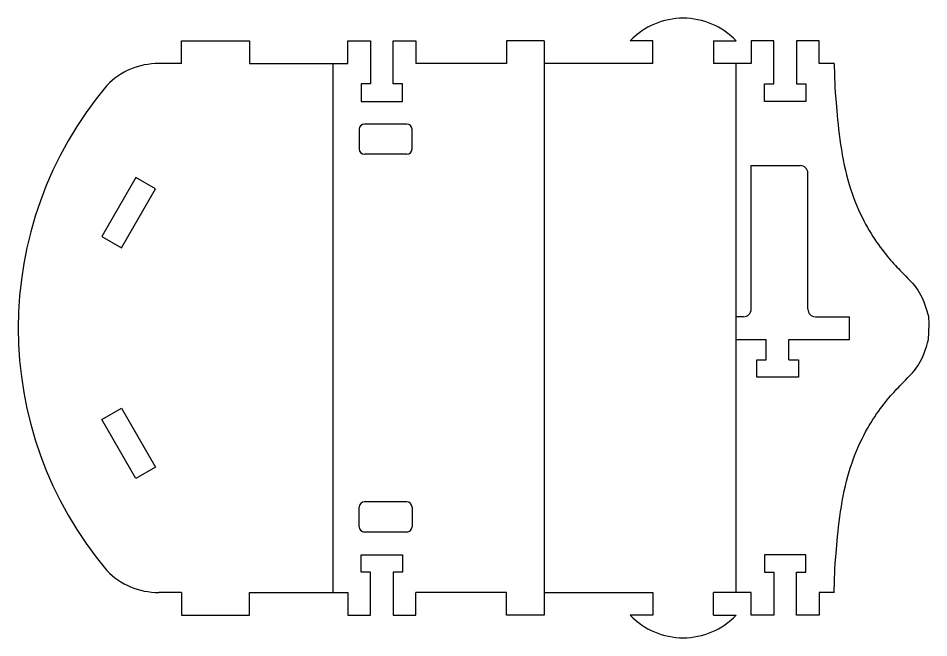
# Model space of a CAD drawing. Header units: millimetres. Extents: x -53 to 1579, y -453 to 381.
# Drawn here: x 121.1 to 241.6, y 84.9 to 166.9 of the extents above; entities that cross this region are included whole.
import ezdxf

# ---------------------------------------------------------------- set-up
doc = ezdxf.new("R2010")
doc.units = ezdxf.units.MM
doc.layers.add('toCut', color=1, linetype='Continuous', true_color=0xff0000)

msp = doc.modelspace()

# ---------------------------------------------------------------- linework, layer by layer
at = {"layer": 'toCut'}
for p, q in [((142.75, 160.87), (142.75, 163.87)), ((142.75, 163.87), (151.75, 163.87)), ((151.75, 163.87), (151.75, 160.87)), ((164.75, 160.87), (164.75, 163.87)), ((164.75, 163.87), (167.75, 163.87)), ((167.75, 163.87), (167.75, 158.17)), ((170.75, 158.17), (170.75, 163.87)), ((170.75, 163.87), (173.75, 163.87)), ((173.75, 163.87), (173.75, 160.87)), ((190.75, 163.87), (185.75, 163.87)), ((185.75, 163.87), (185.75, 160.87)), ((190.75, 163.87), (190.75, 87.87)), ((205.12, 163.87), (202.12, 163.87)), ((205.12, 160.87), (205.12, 163.87)), ((213.12, 163.87), (213.12, 160.87)), ((213.12, 163.87), (216.12, 163.87)), ((221.12, 163.87), (218.12, 163.87)), ((218.12, 163.87), (218.12, 160.87)), ((221.12, 158.17), (221.12, 163.87)), ((227.12, 163.87), (224.12, 163.87)), ((224.12, 163.87), (224.12, 158.17)), ((227.12, 160.87), (227.12, 163.87)), ((142.75, 160.87), (139.75, 160.87)), ((151.75, 160.87), (160.75, 160.87)), ((160.75, 160.87), (164.75, 160.87)), ((162.75, 160.87), (162.75, 90.87)), ((185.75, 160.87), (173.75, 160.87)), ((205.12, 160.87), (190.75, 160.87)), ((218.12, 160.87), (213.12, 160.87)), ((216.12, 90.87), (216.12, 160.87)), ((229.12, 160.87), (227.12, 160.87)), ((167.75, 158.17), (166.5, 158.17)), ((166.5, 158.17), (166.5, 155.87)), ((172, 158.17), (170.75, 158.17)), ((172, 155.87), (172, 158.17)), ((219.87, 155.87), (219.87, 158.17)), ((219.87, 158.17), (221.12, 158.17)), ((224.12, 158.17), (225.37, 158.17)), ((225.37, 158.17), (225.37, 155.87)), ((166.5, 155.87), (172, 155.87)), ((225.37, 155.87), (219.87, 155.87)), ((166.25, 152.17), (166.25, 149.57)), ((172.55, 152.87), (166.95, 152.87)), ((173.25, 149.57), (173.25, 152.17)), ((172.55, 148.87), (166.95, 148.87)), ((218.12, 128.37), (218.12, 147.37)), ((218.12, 147.37), (224.62, 147.37)), ((136.7, 145.79), (132.2, 138)), ((139.3, 144.29), (136.7, 145.79)), ((225.62, 128.37), (225.62, 146.37)), ((134.8, 136.5), (139.3, 144.29)), ((132.2, 138), (134.8, 136.5)), ((217.12, 127.37), (216.12, 127.37)), ((226.62, 127.37), (231.12, 127.37)), ((231.12, 124.37), (231.12, 127.37)), ((216.12, 124.37), (220.12, 124.37)), ((220.12, 121.67), (220.12, 124.37)), ((223.12, 121.67), (223.12, 124.37)), ((223.12, 124.37), (231.12, 124.37)), ((218.87, 119.37), (218.87, 121.67)), ((218.87, 121.67), (220.12, 121.67)), ((223.12, 121.67), (224.37, 121.67)), ((224.37, 121.67), (224.37, 119.37)), ((224.37, 119.37), (218.87, 119.37)), ((132.2, 113.75), (134.8, 115.25)), ((134.8, 115.25), (139.3, 107.46)), ((136.7, 105.96), (132.2, 113.75)), ((139.3, 107.46), (136.7, 105.96)), ((172.55, 102.87), (166.95, 102.87)), ((166.25, 99.57), (166.25, 102.17)), ((173.25, 102.17), (173.25, 99.57)), ((172.55, 98.87), (166.95, 98.87)), ((166.5, 93.57), (166.5, 95.87)), ((166.5, 95.87), (172, 95.87)), ((172, 95.87), (172, 93.57)), ((225.37, 95.87), (219.87, 95.87)), ((219.87, 95.87), (219.87, 93.57)), ((225.37, 93.57), (225.37, 95.87)), ((167.75, 93.57), (166.5, 93.57)), ((167.75, 87.87), (167.75, 93.57)), ((172, 93.57), (170.75, 93.57)), ((170.75, 93.57), (170.75, 87.87)), ((219.87, 93.57), (221.12, 93.57)), ((221.12, 93.57), (221.12, 87.87)), ((224.12, 87.87), (224.12, 93.57)), ((224.12, 93.57), (225.37, 93.57)), ((142.75, 90.87), (139.75, 90.87)), ((142.75, 90.87), (142.75, 87.87)), ((151.75, 87.87), (151.75, 90.87)), ((151.75, 90.87), (160.75, 90.87)), ((160.75, 90.87), (164.75, 90.87)), ((164.75, 90.87), (164.75, 87.87)), ((173.75, 87.87), (173.75, 90.87)), ((185.75, 90.87), (173.75, 90.87)), ((185.75, 87.87), (185.75, 90.87)), ((190.75, 90.87), (205.12, 90.87)), ((205.12, 90.87), (205.12, 87.87)), ((218.12, 90.87), (213.12, 90.87)), ((213.12, 87.87), (213.12, 90.87)), ((218.12, 87.87), (218.12, 90.87)), ((229.12, 90.87), (227.12, 90.87)), ((227.12, 90.87), (227.12, 87.87)), ((142.75, 87.87), (151.75, 87.87)), ((164.75, 87.87), (167.75, 87.87)), ((170.75, 87.87), (173.75, 87.87)), ((190.75, 87.87), (185.75, 87.87)), ((205.12, 87.87), (202.12, 87.87)), ((213.12, 87.87), (216.12, 87.87)), ((221.12, 87.87), (218.12, 87.87)), ((227.12, 87.87), (224.12, 87.87))]:
    msp.add_line(p, q, dxfattribs=at)
for centre, radius, start, end in [((209.12, 157.21), 9.67, 43.6028, 136.3972), ((139.68, 151.4), 9.47, 89.5947, 136.0814), ((170.98, 125.87), 49.83, 139.8996, 220.1004), ((166.95, 152.17), 0.7, 90, 180), ((172.55, 152.17), 0.7, 0, 90), ((166.95, 149.57), 0.7, 180, 270), ((172.55, 149.57), 0.7, 270, 0), ((224.62, 146.37), 1, 0, 90), ((217.12, 128.37), 1, 270, 0), ((226.62, 128.37), 1, 180, 270), ((166.95, 102.17), 0.7, 90, 180), ((172.55, 102.17), 0.7, 0, 90), ((166.95, 99.57), 0.7, 180, 270), ((172.55, 99.57), 0.7, 270, 0), ((139.68, 100.35), 9.47, 223.9186, 270.4053), ((209.12, 94.54), 9.67, 223.6028, 316.3972)]:
    msp.add_arc(centre, radius, start, end, dxfattribs=at)
for points in [[(229.12, 160.87), (229.12, 159.37), (229.12, 157.87), (230.25, 145.4), (234.28, 137.31), (238.03, 133.23), (240.42, 130.95), (241.62, 127.37), (241.62, 127.37), (241.62, 125.87)], [(229.12, 90.87), (229.12, 92.37), (229.12, 93.87), (230.25, 106.35), (234.28, 114.43), (238.03, 118.52), (240.42, 120.8), (241.62, 124.37), (241.62, 124.37), (241.62, 125.87)]]:
    msp.add_open_spline(points, degree=3, knots=[0, 0, 0, 0, 1, 2, 3, 4, 5, 6, 8, 8, 8, 8], dxfattribs=at)

doc.saveas('drawing.dxf')
